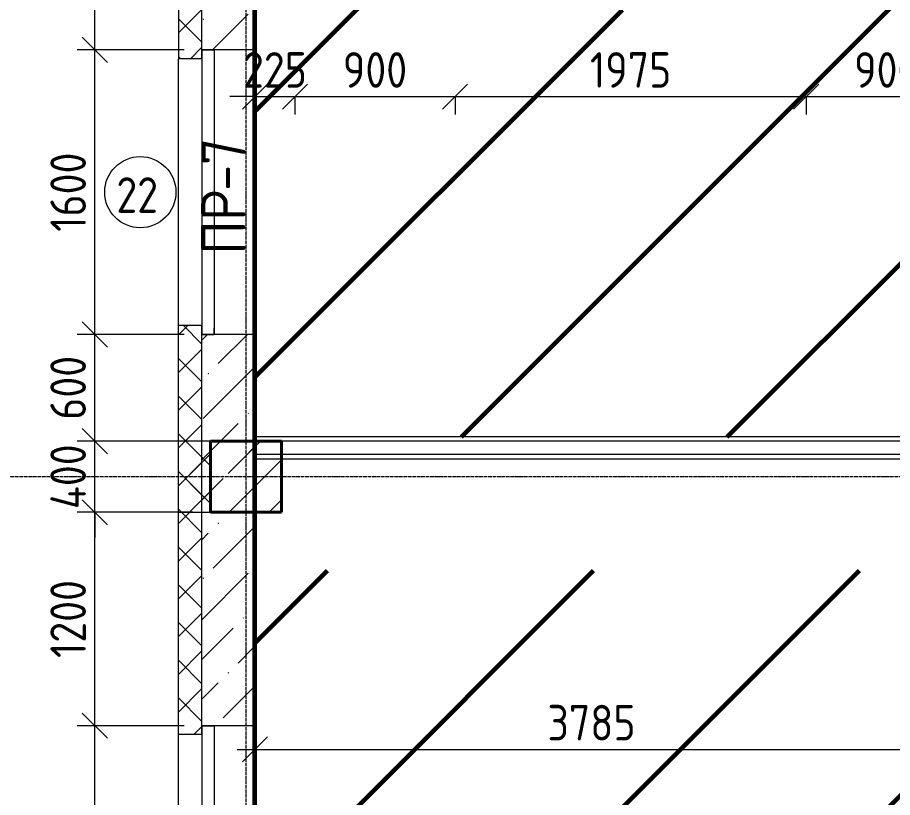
# Model space of a CAD drawing. Header units: millimetres. Extents: x -56773 to 323062, y -262288 to 76460.
# Drawn here: x -20876 to -15955, y -148996 to -144611 of the extents above; entities that cross this region are included whole.
import ezdxf

# ---------------------------------------------------------------- set-up
doc = ezdxf.new("R2010")
doc.units = ezdxf.units.MM
doc.linetypes.add('ADSK_Линия сетки', pattern=[25, 20, -2.5, 0, -2.5])
for name, color, linetype, lineweight in [('1.1)Стяжка керамзит  2 этаж', 5, 'Continuous', 60), ('3.1 Штукатурка внешн стен', 5, 'Continuous', 60), ('_ Окна', 7, 'Continuous', 18), ('Марки', 7, 'Continuous', 20), ('Марки окон', 7, 'Continuous', 20), ('Несущие колонны', 7, 'Continuous', 18), ('Окна', 7, 'Continuous', 9), ('Оси', 7, 'Continuous', 9), ('Размеры', 7, 'Continuous', 9), ('Стены внутренние', 7, 'Continuous', 18), ('Стены наружные', 7, 'Continuous', 18), ('Стены штриховка', 7, 'Continuous', 9)]:
    doc.layers.add(name, color=color, linetype=linetype, lineweight=lineweight)
doc.styles.add('GOST Common_2', font='', dxfattribs={"width": 0.9, "height": 250})
doc.styles.add('GOST Common_3', font='', dxfattribs={"width": 0.9, "height": 200})
doc.styles.get('GOST Common_2').set_extended_font_data('GOST Common')
doc.styles.get('GOST Common_3').set_extended_font_data('GOST Common')
doc.dimstyles.new('ADSK_Основной_2_0_1', dxfattribs={"dimscale": 304.8, "dimtxt": 201.142999, "dimasz": 0.463911, "dimexe": 0.328084, "dimexo": 0.328084, "dimgap": 0.164042, "dimtad": 1, "dimdec": 3, "dimrnd": 0.001, "dimdsep": 46, "dimtxsty": 'GOST Common_3', "dimblk1": 'OBLIQUE', "dimblk2": 'OBLIQUE', "dimsah": 1, "dimcen": 0.09, "dimdle": 0.328084, "dimazin": 2, "dimtfac": 1, "dimtdec": 4, "dimtix": 1, "dimtmove": 1, "dimatfit": 3, "dimfxl": 1, "dimtvp": 1, "dimtolj": 1, "dimtzin": 0, "dimlwd": 20, "dimlwe": 20, "dimarcsym": 2})
doc.dimstyles.new('ADSK_Основной_2_0_2', dxfattribs={"dimscale": 304.8, "dimtxt": 201.142999, "dimasz": 0.463911, "dimexe": 0.328084, "dimexo": 0.328084, "dimgap": 0.164042, "dimtad": 1, "dimdec": 3, "dimrnd": 0.001, "dimdsep": 46, "dimtxsty": 'GOST Common_3', "dimblk1": 'OBLIQUE', "dimblk2": 'OBLIQUE', "dimsah": 1, "dimcen": 0.09, "dimdle": 0.328084, "dimazin": 2, "dimtfac": 1, "dimtdec": 4, "dimtix": 1, "dimtmove": 0, "dimatfit": 3, "dimfxl": 1, "dimtvp": 1, "dimtolj": 1, "dimtzin": 0, "dimlwd": 20, "dimlwe": 20, "dimarcsym": 2})
pattern_1 = [(45, (9.36, -150597.75), (-106.066, 106.066), []), (135, (9.36, -150597.75), (-106.066, -106.066), [])]

# ---------------------------------------------------------------- blocks, each defined once
blk = doc.blocks.new('ADSK_КолоннаЖБ_Прямоугольная - 400x400 мм-1807142-Кладочный план 3-го этажа')
at = {"layer": 'Несущие колонны', "lineweight": 40}
for p, q in [((-200, 200), (200, 200)), ((-200, -200), (-200, 200)), ((200, 200), (200, -200)), ((200, -200), (-200, -200))]:
    blk.add_line(p, q, dxfattribs=at)
blk = doc.blocks.new('ОКНО L03 _2СТ_RS - ОК-5_1600х2000h-3556607-Кладочный план 3-го этажа')
at = {"layer": '_ Окна'}
for p, q in [((-838.1, -79), (761.9, -79)), ((-838.1, -149), (-838.1, -79)), ((-838.1, -79), (-803.1, -79)), ((-818.1, -79), (-38.1, -79)), ((-38.1, -79), (741.9, -79)), ((761.9, -79), (726.9, -79)), ((761.9, -149), (761.9, -79)), ((-838.1, -149), (761.9, -149)), ((-838.1, -149), (-833.1, -149)), ((-818.1, -149), (-38.1, -149)), ((-38.1, -149), (741.9, -149)), ((761.9, -149), (756.9, -149))]:
    blk.add_line(p, q, dxfattribs=at)
at = {"layer": 'Окна'}
blk.add_line((-888.1, 150), (811.9, 150), dxfattribs=at)
blk = doc.blocks.new('_Oblique')
at = {"color": 0, "linetype": 'ByBlock', "lineweight": -2}
blk.add_line((-0.5, -0.5), (0.5, 0.5), dxfattribs=at)
blk = doc.blocks.new('*D5131')
at = {"layer": 'Defpoints', "color": 0, "transparency": 16777216}
for p in [(-20441.2, -148592.8), (-19839.6, -148592.8), (-19839.6, -150192.8)]:
    blk.add_point(p, dxfattribs=at)
at = {"layer": 'Размеры', "color": 0, "lineweight": 20, "transparency": 16777216}
for p, q in [((-20441.2, -150292.8), (-20441.2, -148492.8)), ((-19939.6, -148592.8), (-20541.2, -148592.8)), ((-19939.6, -150192.8), (-20541.2, -150192.8))]:
    blk.add_line(p, q, dxfattribs=at)
at = {"layer": 'Размеры', "color": 0, "lineweight": 20, "transparency": 16777216, "xscale": 141.4, "yscale": 141.4, "zscale": 141.4}
for p, rotation in [((-20441.2, -148592.8), 90), ((-20441.2, -150192.8), 270)]:
    blk.add_blockref('_Oblique', p, dxfattribs=dict(at, rotation=rotation))
at = {"layer": 'Размеры', "color": 0, "lineweight": 9, "transparency": 16777216, "insert": (-20591.2, -149392.8), "char_height": 200, "width": 560.473, "attachment_point": 5, "rotation": 90, "style": 'GOST Common_3'}
blk.add_mtext('\\A1;1600', dxfattribs=at)
blk = doc.blocks.new('*D5132')
at = {"layer": 'Defpoints', "color": 0, "transparency": 16777216}
for p in [(-20441.2, -147392.8), (-19790.6, -147392.8), (-19839.6, -148592.8)]:
    blk.add_point(p, dxfattribs=at)
at = {"layer": 'Размеры', "color": 0, "lineweight": 20, "transparency": 16777216}
for p, q in [((-20441.2, -148692.8), (-20441.2, -147292.8)), ((-19890.6, -147392.8), (-20541.2, -147392.8)), ((-19939.6, -148592.8), (-20541.2, -148592.8))]:
    blk.add_line(p, q, dxfattribs=at)
at = {"layer": 'Размеры', "color": 0, "lineweight": 20, "transparency": 16777216, "xscale": 141.4, "yscale": 141.4, "zscale": 141.4}
for p, rotation in [((-20441.2, -147392.8), 90), ((-20441.2, -148592.8), 270)]:
    blk.add_blockref('_Oblique', p, dxfattribs=dict(at, rotation=rotation))
at = {"layer": 'Размеры', "color": 0, "lineweight": 9, "transparency": 16777216, "insert": (-20591.2, -147992.8), "char_height": 200, "width": 560.473, "attachment_point": 5, "rotation": 90, "style": 'GOST Common_3'}
blk.add_mtext('\\A1;1200', dxfattribs=at)
blk = doc.blocks.new('*D5133')
at = {"layer": 'Defpoints', "color": 0, "transparency": 16777216}
for p in [(-20441.2, -146992.8), (-19790.6, -146992.8), (-19790.6, -147392.8)]:
    blk.add_point(p, dxfattribs=at)
at = {"layer": 'Размеры', "color": 0, "lineweight": 20, "transparency": 16777216}
for p, q in [((-20441.2, -146992.8), (-20441.2, -146851.4)), ((-19890.6, -146992.8), (-20541.2, -146992.8)), ((-20441.2, -147392.8), (-20441.2, -146992.8)), ((-19890.6, -147392.8), (-20541.2, -147392.8)), ((-20441.2, -147392.8), (-20441.2, -147534.2))]:
    blk.add_line(p, q, dxfattribs=at)
at = {"layer": 'Размеры', "color": 0, "lineweight": 20, "transparency": 16777216, "xscale": 141.4, "yscale": 141.4, "zscale": 141.4}
for p, rotation in [((-20441.2, -146992.8), 270), ((-20441.2, -147392.8), 90)]:
    blk.add_blockref('_Oblique', p, dxfattribs=dict(at, rotation=rotation))
at = {"layer": 'Размеры', "color": 0, "lineweight": 9, "transparency": 16777216, "insert": (-20591.2, -147192.8), "char_height": 200, "width": 474.561, "attachment_point": 5, "rotation": 90, "style": 'GOST Common_3'}
blk.add_mtext('\\A1;400', dxfattribs=at)
blk = doc.blocks.new('*D5134')
at = {"layer": 'Defpoints', "color": 0, "transparency": 16777216}
for p in [(-20441.2, -146392.8), (-19839.6, -146392.8), (-19790.6, -146992.8)]:
    blk.add_point(p, dxfattribs=at)
at = {"layer": 'Размеры', "color": 0, "lineweight": 20, "transparency": 16777216}
for p, q in [((-20441.2, -147092.8), (-20441.2, -146292.8)), ((-19939.6, -146392.8), (-20541.2, -146392.8)), ((-19890.6, -146992.8), (-20541.2, -146992.8))]:
    blk.add_line(p, q, dxfattribs=at)
at = {"layer": 'Размеры', "color": 0, "lineweight": 20, "transparency": 16777216, "xscale": 141.4, "yscale": 141.4, "zscale": 141.4}
for p, rotation in [((-20441.2, -146392.8), 90), ((-20441.2, -146992.8), 270)]:
    blk.add_blockref('_Oblique', p, dxfattribs=dict(at, rotation=rotation))
at = {"layer": 'Размеры', "color": 0, "lineweight": 9, "transparency": 16777216, "insert": (-20591.2, -146692.8), "char_height": 200, "width": 454.106, "attachment_point": 5, "rotation": 90, "style": 'GOST Common_3'}
blk.add_mtext('\\A1;600', dxfattribs=at)
blk = doc.blocks.new('*D5135')
at = {"layer": 'Defpoints', "color": 0, "transparency": 16777216}
for p in [(-20441.2, -144792.8), (-19839.6, -144792.8), (-19839.6, -146392.8)]:
    blk.add_point(p, dxfattribs=at)
at = {"layer": 'Размеры', "color": 0, "lineweight": 20, "transparency": 16777216}
for p, q in [((-20441.2, -146492.8), (-20441.2, -144692.8)), ((-19939.6, -144792.8), (-20541.2, -144792.8)), ((-19939.6, -146392.8), (-20541.2, -146392.8))]:
    blk.add_line(p, q, dxfattribs=at)
at = {"layer": 'Размеры', "color": 0, "lineweight": 20, "transparency": 16777216, "xscale": 141.4, "yscale": 141.4, "zscale": 141.4}
for p, rotation in [((-20441.2, -144792.8), 90), ((-20441.2, -146392.8), 270)]:
    blk.add_blockref('_Oblique', p, dxfattribs=dict(at, rotation=rotation))
at = {"layer": 'Размеры', "color": 0, "lineweight": 9, "transparency": 16777216, "insert": (-20591.2, -145592.8), "char_height": 200, "width": 560.473, "attachment_point": 5, "rotation": 90, "style": 'GOST Common_3'}
blk.add_mtext('\\A1;1600', dxfattribs=at)
blk = doc.blocks.new('*D5136')
at = {"layer": 'Defpoints', "color": 0, "transparency": 16777216}
for p in [(-20441.2, -143592.8), (-19839.6, -143592.8), (-19839.6, -144792.8)]:
    blk.add_point(p, dxfattribs=at)
at = {"layer": 'Размеры', "color": 0, "lineweight": 20, "transparency": 16777216}
for p, q in [((-20441.2, -144892.8), (-20441.2, -143492.8)), ((-19939.6, -143592.8), (-20541.2, -143592.8)), ((-19939.6, -144792.8), (-20541.2, -144792.8))]:
    blk.add_line(p, q, dxfattribs=at)
at = {"layer": 'Размеры', "color": 0, "lineweight": 20, "transparency": 16777216, "xscale": 141.4, "yscale": 141.4, "zscale": 141.4}
for p, rotation in [((-20441.2, -143592.8), 90), ((-20441.2, -144792.8), 270)]:
    blk.add_blockref('_Oblique', p, dxfattribs=dict(at, rotation=rotation))
at = {"layer": 'Размеры', "color": 0, "lineweight": 9, "transparency": 16777216, "insert": (-20591.2, -144192.8), "char_height": 200, "width": 560.473, "attachment_point": 5, "rotation": 90, "style": 'GOST Common_3'}
blk.add_mtext('\\A1;1200', dxfattribs=at)
blk = doc.blocks.new('*D5584')
at = {"layer": 'Defpoints', "color": 0, "transparency": 16777216}
for p in [(-19540.6, -144955.4), (-19315.6, -144955.4), (-19315.6, -145055.4)]:
    blk.add_point(p, dxfattribs=at)
at = {"layer": 'Размеры', "color": 0, "lineweight": 20, "transparency": 16777216}
for p, q in [((-19540.6, -145055.4), (-19682, -145055.4)), ((-19540.6, -145055.4), (-19540.6, -145155.4)), ((-19540.6, -145055.4), (-19315.6, -145055.4)), ((-19315.6, -145055.4), (-19315.6, -145155.4)), ((-19315.6, -145055.4), (-19174.2, -145055.4))]:
    blk.add_line(p, q, dxfattribs=at)
at = {"layer": 'Размеры', "color": 0, "lineweight": 20, "transparency": 16777216, "xscale": 141.4, "yscale": 141.4, "zscale": 141.4}
blk.add_blockref('_Oblique', (-19540.6, -145055.4), dxfattribs=at)
at = {"layer": 'Размеры', "color": 0, "lineweight": 20, "transparency": 16777216, "xscale": 141.4, "yscale": 141.4, "zscale": 141.4, "rotation": 180}
blk.add_blockref('_Oblique', (-19315.6, -145055.4), dxfattribs=at)
at = {"layer": 'Размеры', "color": 0, "lineweight": 9, "transparency": 16777216, "insert": (-19428.1, -144905.4), "char_height": 200, "width": 454.106, "attachment_point": 5, "style": 'GOST Common_3'}
blk.add_mtext('\\A1;225', dxfattribs=at)
blk = doc.blocks.new('*D5585')
at = {"layer": 'Defpoints', "color": 0, "transparency": 16777216}
for p in [(-19315.6, -144955.4), (-18415.6, -144955.4), (-18415.6, -145055.4)]:
    blk.add_point(p, dxfattribs=at)
at = {"layer": 'Размеры', "color": 0, "lineweight": 20, "transparency": 16777216}
for p, q in [((-19415.6, -145055.4), (-18315.6, -145055.4)), ((-19315.6, -145055.4), (-19315.6, -145155.4)), ((-18415.6, -145055.4), (-18415.6, -145155.4))]:
    blk.add_line(p, q, dxfattribs=at)
at = {"layer": 'Размеры', "color": 0, "lineweight": 20, "transparency": 16777216, "xscale": 141.4, "yscale": 141.4, "zscale": 141.4, "rotation": 180}
blk.add_blockref('_Oblique', (-19315.6, -145055.4), dxfattribs=at)
at = {"layer": 'Размеры', "color": 0, "lineweight": 20, "transparency": 16777216, "xscale": 141.4, "yscale": 141.4, "zscale": 141.4}
blk.add_blockref('_Oblique', (-18415.6, -145055.4), dxfattribs=at)
at = {"layer": 'Размеры', "color": 0, "lineweight": 9, "transparency": 16777216, "insert": (-18865.6, -144905.4), "char_height": 200, "width": 454.106, "attachment_point": 5, "style": 'GOST Common_3'}
blk.add_mtext('\\A1;900', dxfattribs=at)
blk = doc.blocks.new('*D5586')
at = {"layer": 'Defpoints', "color": 0, "transparency": 16777216}
for p in [(-18415.6, -144955.4), (-16440.6, -144955.4), (-16440.6, -145055.4)]:
    blk.add_point(p, dxfattribs=at)
at = {"layer": 'Размеры', "color": 0, "lineweight": 20, "transparency": 16777216}
for p, q in [((-18515.6, -145055.4), (-16340.6, -145055.4)), ((-18415.6, -145055.4), (-18415.6, -145155.4)), ((-16440.6, -145055.4), (-16440.6, -145155.4))]:
    blk.add_line(p, q, dxfattribs=at)
at = {"layer": 'Размеры', "color": 0, "lineweight": 20, "transparency": 16777216, "xscale": 141.4, "yscale": 141.4, "zscale": 141.4, "rotation": 180}
blk.add_blockref('_Oblique', (-18415.6, -145055.4), dxfattribs=at)
at = {"layer": 'Размеры', "color": 0, "lineweight": 20, "transparency": 16777216, "xscale": 141.4, "yscale": 141.4, "zscale": 141.4}
blk.add_blockref('_Oblique', (-16440.6, -145055.4), dxfattribs=at)
at = {"layer": 'Размеры', "color": 0, "lineweight": 9, "transparency": 16777216, "insert": (-17428.1, -144905.4), "char_height": 200, "width": 560.473, "attachment_point": 5, "style": 'GOST Common_3'}
blk.add_mtext('\\A1;1975', dxfattribs=at)
blk = doc.blocks.new('*D5587')
at = {"layer": 'Defpoints', "color": 0, "transparency": 16777216}
for p in [(-16440.6, -144955.4), (-15540.6, -144955.4), (-15540.6, -145055.4)]:
    blk.add_point(p, dxfattribs=at)
at = {"layer": 'Размеры', "color": 0, "lineweight": 20, "transparency": 16777216}
for p, q in [((-16540.6, -145055.4), (-15440.6, -145055.4)), ((-16440.6, -145055.4), (-16440.6, -145155.4)), ((-15540.6, -145055.4), (-15540.6, -145155.4))]:
    blk.add_line(p, q, dxfattribs=at)
at = {"layer": 'Размеры', "color": 0, "lineweight": 20, "transparency": 16777216, "xscale": 141.4, "yscale": 141.4, "zscale": 141.4, "rotation": 180}
blk.add_blockref('_Oblique', (-16440.6, -145055.4), dxfattribs=at)
at = {"layer": 'Размеры', "color": 0, "lineweight": 20, "transparency": 16777216, "xscale": 141.4, "yscale": 141.4, "zscale": 141.4}
blk.add_blockref('_Oblique', (-15540.6, -145055.4), dxfattribs=at)
at = {"layer": 'Размеры', "color": 0, "lineweight": 9, "transparency": 16777216, "insert": (-15990.6, -144905.4), "char_height": 200, "width": 454.106, "attachment_point": 5, "style": 'GOST Common_3'}
blk.add_mtext('\\A1;900', dxfattribs=at)
blk = doc.blocks.new('*D5618')
at = {"layer": 'Defpoints', "color": 0, "transparency": 16777216}
for p in [(-19540.6, -148625.8), (-15755.6, -148725.8), (-15755.6, -149692.8)]:
    blk.add_point(p, dxfattribs=at)
at = {"layer": 'Размеры', "color": 0, "lineweight": 20, "transparency": 16777216}
for p, q in [((-15755.6, -149592.8), (-15755.6, -148625.8)), ((-19640.6, -148725.8), (-15655.6, -148725.8)), ((-19540.6, -148725.8), (-19540.6, -148825.8))]:
    blk.add_line(p, q, dxfattribs=at)
at = {"layer": 'Размеры', "color": 0, "lineweight": 20, "transparency": 16777216, "xscale": 141.4, "yscale": 141.4, "zscale": 141.4, "rotation": 180}
blk.add_blockref('_Oblique', (-19540.6, -148725.8), dxfattribs=at)
at = {"layer": 'Размеры', "color": 0, "lineweight": 20, "transparency": 16777216, "xscale": 141.4, "yscale": 141.4, "zscale": 141.4}
blk.add_blockref('_Oblique', (-15755.6, -148725.8), dxfattribs=at)
at = {"layer": 'Размеры', "color": 0, "lineweight": 9, "transparency": 16777216, "insert": (-17648.1, -148575.8), "char_height": 200, "width": 605.475, "attachment_point": 5, "style": 'GOST Common_3'}
blk.add_mtext('\\A1;3785', dxfattribs=at)
blk = doc.blocks.new('М_окна1 - Маркировка типоразмера-1510237-Кладочный план 3-го этажа')
at = {"layer": 'Марки окон'}
blk.add_circle((0, 0), 2, dxfattribs=at)

msp = doc.modelspace()

# ---------------------------------------------------------------- hatches: boundary and pattern name
at = {"layer": '1.1)Стяжка керамзит  2 этаж', "transparency": 33554687}
h = msp.add_hatch(dxfattribs=at)
h.set_pattern_fill('ANSI31', color=5, scale=333)
h.paths.add_polyline_path([(-11060.9949, -137897.8439), (-15790.6385, -137897.8439), (-15790.6385, -138542.7816, -0.414213562), (-15740.6385, -138592.7816, -0.414213562), (-15790.6385, -138642.7816), (-15790.6385, -139392.7816), (-13090.6385, -139392.7816), (-13090.6385, -138467.7816), (-12890.6385, -138467.7816), (-12890.6385, -139592.7816), (-12890.6385, -139817.7816), (-13015.6385, -139817.7816), (-13015.6385, -139592.7816), (-15390.6385, -139592.7816), (-15390.6385, -141567.7816), (-13815.6385, -141567.7816), (-13815.6385, -140967.7816), (-13015.6385, -140967.7816), (-13015.6385, -140717.7816), (-12890.6385, -140717.7816), (-12890.6385, -144567.7816), (-13140.6385, -144567.7816), (-13140.6385, -144442.7816), (-13015.6385, -144442.7816), (-13015.6385, -141967.7816), (-15215.6385, -141967.7816), (-15215.6385, -144442.7816), (-14340.6385, -144442.7816), (-14340.6385, -144567.7816), (-15540.6385, -144567.7816), (-15540.6385, -144442.7816), (-15529.2983, -142242.7816), (-15690.6385, -142242.7816), (-15690.6385, -142117.7816), (-15515.6385, -142117.7816), (-15515.6385, -140067.7816), (-16790.6385, -140067.7816), (-16790.6385, -142117.7816), (-16590.6385, -142117.7816), (-16590.6385, -142242.7816), (-16790.6385, -142242.7816), (-16790.6385, -143217.7816), (-16965.6385, -143217.7816), (-16965.6385, -144442.7816), (-16440.6385, -144442.7816), (-16440.6385, -144567.7816), (-18415.6385, -144567.7816), (-18415.6385, -144442.7816), (-17090.6385, -144442.7816), (-17090.6385, -141517.7816), (-17290.6385, -141517.7816), (-17290.6385, -141467.7816), (-17090.6385, -141467.7816), (-17090.6385, -139867.7816), (-18290.6385, -139867.7816), (-18290.6385, -141467.7816), (-18030.6385, -141467.7816), (-18030.6385, -141517.7816), (-18440.6385, -141517.7816), (-18440.6385, -141467.7816), (-18340.6385, -141467.7816), (-18340.6385, -139867.7816), (-19540.6385, -139867.7816), (-19540.6385, -140992.7816), (-19390.6385, -140992.7816), (-19390.6385, -141392.7816), (-19540.6385, -141392.7816), (-19540.6385, -141467.7816), (-19180.6385, -141467.7816), (-19180.6385, -141517.7816), (-19540.6385, -141517.7816), (-19540.6385, -144442.7816), (-19315.6385, -144442.7816), (-19315.6385, -144567.7816), (-19540.6385, -144567.7816), (-19540.6385, -146967.7816), (-13015.6385, -146967.7816), (-13015.6385, -147720.3127), (-11060.9949, -147720.3127)])
h = msp.add_hatch(dxfattribs=at)
h.set_pattern_fill('ANSI31', color=5, scale=333)
h.paths.add_polyline_path([(-11060.9949, -147720.3127), (-13015.6385, -147720.3127), (-13015.6385, -148492.7816), (-13140.6385, -148492.7816), (-13140.6385, -148367.7816), (-13865.6385, -148367.7816), (-13865.6385, -147720.3127), (-19540.6385, -147720.3127), (-19540.6385, -148592.7816), (-19540.6385, -150192.7816), (-19540.6385, -150717.7816), (-15755.6385, -150717.7816), (-15755.6385, -150792.7816), (-19540.6385, -150792.7816), (-19540.6385, -150817.7816), (-19540.6385, -151392.7816), (-19390.6385, -151392.7816), (-19390.6385, -151792.7816), (-19540.6385, -151792.7816), (-19540.6385, -152392.7816), (-19540.6385, -153992.7816), (-19540.6385, -154217.7816), (-15690.6385, -154217.7816), (-15690.6385, -154342.7816), (-19540.6385, -154342.7816), (-19540.6385, -157392.7816), (-19390.6385, -157392.7816), (-19390.6385, -157542.7816), (-18790.6385, -157542.7816), (-17190.6385, -157542.7816), (-15990.6385, -157542.7816), (-14390.6385, -157542.7816), (-13865.6385, -157542.7816), (-13865.6385, -156292.7816), (-13140.6385, -156292.7816), (-13140.6385, -156167.7816), (-13015.6385, -156167.7816), (-13015.6385, -157542.7816), (-12190.6385, -157542.7816), (-11060.9949, -157542.7816)])
h.paths.add_polyline_path([(-13865.6385, -152567.7816), (-13865.6385, -150817.7816), (-14755.6385, -150817.7816), (-14755.6385, -150692.7816), (-13865.6385, -150692.7816), (-13865.6385, -149817.7816), (-13140.6385, -149817.7816), (-13140.6385, -149692.7816), (-13015.6385, -149692.7816), (-13015.6385, -152692.7816), (-13140.6385, -152692.7816), (-13140.6385, -152567.7816)], flags=16)
h.paths.add_polyline_path([(-14730.6385, -150717.7816), (-13840.6385, -150717.7816), (-13840.6385, -150692.7816), (-13865.6385, -150692.7816)], flags=0)
h.paths.add_polyline_path([(-13115.6385, -152667.7816), (-13115.6385, -152542.7816), (-13140.6385, -152542.7816), (-13140.6385, -152567.7816)], flags=0)
h.paths.add_polyline_path([(-13790.6385, -152492.7816), (-13790.6385, -150867.7816), (-13790.6385, -150842.7816), (-13140.6385, -150842.7816), (-13140.6385, -152492.7816)], flags=0)
h.paths.add_polyline_path([(-13390.6385, -151792.7816), (-13790.6385, -151792.7816), (-13790.6385, -151392.7816), (-13390.6385, -151392.7816)], flags=0)
h.paths.add_polyline_path([(-14690.6385, -154217.7816), (-13865.6385, -154217.7816), (-13865.6385, -154017.7816), (-13140.6385, -154017.7816), (-13140.6385, -153892.7816), (-13015.6385, -153892.7816), (-13015.6385, -154967.7816), (-13140.6385, -154967.7816), (-13140.6385, -154842.7816), (-13865.6385, -154842.7816), (-13865.6385, -154342.7816), (-14690.6385, -154342.7816)], flags=16)
h.paths.add_polyline_path([(-14665.6385, -154242.7816), (-13840.6385, -154242.7816), (-13840.6385, -154217.7816), (-13865.6385, -154217.7816)], flags=0)
h.paths.add_polyline_path([(-14730.6385, -150792.7816), (-13840.6385, -150792.7816), (-13840.6385, -150817.7816), (-13865.6385, -150817.7816)], flags=0)
h.paths.add_polyline_path([(-13115.6385, -154942.7816), (-13115.6385, -154817.7816), (-13140.6385, -154817.7816), (-13140.6385, -154842.7816)], flags=0)
h.paths.add_polyline_path([(-13790.6385, -154092.7816), (-13140.6385, -154092.7816), (-13140.6385, -154767.7816), (-13790.6385, -154767.7816)], flags=0)
h.paths.add_polyline_path([(-13790.6385, -150792.7816), (-13790.6385, -149892.7816), (-13140.6385, -149892.7816), (-13140.6385, -150792.7816)], flags=0)
at = {"layer": 'Несущие колонны', "lineweight": 9}
h = msp.add_hatch(dxfattribs=at)
h.set_pattern_fill('FP_1', color=256, style=0, pattern_type=2)
h.set_pattern_definition([(45, (9.36, -150597.75), (-224.5064, 224.5064), []), (45, (233.87, -150597.75), (-224.5064, 224.5064), [396.875, -79.375, 3.353, -76.022])])
h.paths.add_polyline_path([(-19790.6385, -147392.7816), (-19390.6385, -147392.7816), (-19390.6385, -146992.7816), (-19790.6385, -146992.7816)])
at = {"layer": 'Стены внутренние', "lineweight": 9}
h = msp.add_hatch(dxfattribs=at)
h.set_pattern_fill('FP_2', color=256, style=0, pattern_type=2)
h.set_pattern_definition([(45, (9.36, -150597.75), (84.1895, 308.696), [396.875, -79.375, 3.353, -76.022])])
h.paths.add_polyline_path([(-19790.6385, -157392.7816), (-19540.6385, -157392.7816), (-19540.6385, -153992.7816), (-19839.6385, -153992.7816), (-19840.6385, -157392.7816)])
h.paths.add_polyline_path([(-19840.6385, -152442.7816), (-19839.6385, -152442.7816), (-19839.6385, -152392.7816), (-19540.6385, -152392.7816), (-19540.6385, -150192.7816), (-19839.6385, -150192.7816), (-19840.6385, -151775.6879)])
h.paths.add_polyline_path([(-19839.6385, -148642.7816), (-19839.6385, -148592.7816), (-19540.6385, -148592.7816), (-19540.6385, -146392.7816), (-19839.6385, -146392.7816), (-19840.6385, -148642.7816)])
h.paths.add_polyline_path([(-19839.6385, -144842.7816), (-19839.6385, -144792.7816), (-19540.6385, -144792.7816), (-19540.6385, -143592.7816), (-19839.6385, -143592.7816), (-19840.6385, -144842.7816)])
h.paths.add_polyline_path([(-19840.6385, -142042.7816), (-19839.6385, -142042.7816), (-19839.6385, -141992.7816), (-19540.6385, -141992.7816), (-19540.6385, -139592.7816), (-19840.6385, -139592.7816), (-19840.6385, -140879.5231)])
at = {"layer": 'Стены наружные', "lineweight": 9}
h = msp.add_hatch(dxfattribs=at)
h.set_pattern_fill('FP_4', color=256, style=0, pattern_type=2)
h.set_pattern_definition(pattern_1)
h.paths.add_polyline_path([(-19840.6385, -157792.7816), (-19840.6385, -153942.7816), (-19970.6385, -153942.7816), (-19970.6385, -157792.7816)])
h.paths.add_polyline_path([(-19970.6385, -152442.7816), (-19840.6385, -152442.7816), (-19840.6385, -150142.7816), (-19970.6385, -150142.7816), (-19970.6385, -151775.6879)])
h.paths.add_polyline_path([(-19970.6385, -148642.7816), (-19840.6385, -148642.7816), (-19840.6385, -146342.7816), (-19970.6385, -146342.7816)])
h.paths.add_polyline_path([(-19970.6385, -144842.7816), (-19840.6385, -144842.7816), (-19840.6385, -143542.7816), (-19970.6385, -143542.7816), (-19970.6385, -143603.5643)])
h.paths.add_polyline_path([(-19970.6385, -142042.7816), (-19840.6385, -142042.7816), (-19840.6385, -139772.7816), (-19970.6385, -139772.7816), (-19970.6385, -140879.5231)])
h = msp.add_hatch(dxfattribs=at)
h.set_pattern_fill('FP_4', color=256, style=0, pattern_type=2)
h.set_pattern_definition(pattern_1)
h.paths.add_polyline_path([(-19970.6385, -147392.7816), (-19790.6385, -147392.7816), (-19790.6385, -146992.7816), (-19970.6385, -146992.7816)])

# ---------------------------------------------------------------- linework, layer by layer
at = {"layer": '3.1 Штукатурка внешн стен'}
msp.add_lwpolyline([(-19390.6385, -157542.7816), (-19540.6385, -157542.7816), (-19540.6385, -139867.7816)], dxfattribs=at)
at = {"layer": 'Несущие колонны', "lineweight": 9}
for p, q in [((-19390.6385, -146992.7816), (-19790.6385, -146992.7816)), ((-19790.6385, -146992.7816), (-19790.6385, -147392.7816)), ((-19390.6385, -147392.7816), (-19390.6385, -146992.7816)), ((-19790.6385, -147392.7816), (-19390.6385, -147392.7816))]:
    msp.add_line(p, q, dxfattribs=at)
at = {"layer": 'Оси', "linetype": 'ADSK_Линия сетки', "lineweight": 5}
for p, q in [((-19590.6385, -161571.6329), (-19590.6385, -126096.8365)), ((62587.9153, -147192.7816), (-25230.7352, -147192.7816))]:
    msp.add_line(p, q, dxfattribs=at)
at = {"layer": 'Стены внутренние', "lineweight": 5}
for p, q in [((-19540.6385, -144792.7816), (-19540.6385, -144567.7816)), ((-19839.6385, -144842.7816), (-19839.6385, -144792.7816)), ((-19540.6385, -144792.7816), (-19839.6385, -144792.7816)), ((-19540.6385, -144792.7816), (-19540.6385, -146392.7816)), ((-19840.6385, -144842.7816), (-19839.6385, -144842.7816)), ((-19840.6385, -146342.7816), (-19839.6385, -146342.7816)), ((-19839.6385, -146392.7816), (-19839.6385, -146342.7816)), ((-19540.6385, -146392.7816), (-19839.6385, -146392.7816)), ((-19540.6385, -146967.7816), (-19540.6385, -146392.7816)), ((-13015.6385, -146967.7816), (-19540.6385, -146967.7816)), ((-19540.6385, -148592.7816), (-19540.6385, -147092.7816)), ((-19540.6385, -147092.7816), (-13865.6385, -147092.7816)), ((-19839.6385, -148642.7816), (-19839.6385, -148592.7816)), ((-19540.6385, -148592.7816), (-19839.6385, -148592.7816)), ((-19540.6385, -148592.7816), (-19540.6385, -150192.7816)), ((-19840.6385, -148642.7816), (-19839.6385, -148642.7816))]:
    msp.add_line(p, q, dxfattribs=at)
at = {"layer": 'Стены наружные', "lineweight": 9}
for p, q in [((-19970.6385, -143542.7816), (-19970.6385, -144842.7816)), ((-19970.6385, -146342.7816), (-19970.6385, -144842.7816)), ((-19840.6385, -144842.7816), (-19970.6385, -144842.7816)), ((-19970.6385, -148642.7816), (-19970.6385, -146342.7816)), ((-19840.6385, -146342.7816), (-19970.6385, -146342.7816)), ((-19790.6385, -146992.7816), (-19970.6385, -146992.7816)), ((-19790.6385, -147392.7816), (-19790.6385, -146992.7816)), ((-19970.6385, -147392.7816), (-19790.6385, -147392.7816)), ((-19970.6385, -150142.7816), (-19970.6385, -148642.7816)), ((-19840.6385, -148642.7816), (-19970.6385, -148642.7816))]:
    msp.add_line(p, q, dxfattribs=at)
at = {"layer": 'Стены штриховка', "lineweight": 9}
for p, q in [((-19840.6385, -143542.7816), (-19840.6385, -144842.7816)), ((-19840.6385, -146342.7816), (-19840.6385, -148642.7816)), ((-19540.6385, -146967.7816), (-19540.6385, -147092.7816)), ((-13040.6385, -146992.7816), (-19540.6385, -146992.7816)), ((-13115.6385, -147067.7816), (-19540.6385, -147067.7816))]:
    msp.add_line(p, q, dxfattribs=at)

# ---------------------------------------------------------------- block references
at = {"layer": 'Марки окон', "lineweight": 5, "xscale": 99.99999999999993, "yscale": 99.99999999999993, "zscale": 99.99999999999993}
msp.add_blockref('М_окна1 - Маркировка типоразмера-1510237-Кладочный план 3-го этажа', (-20185.5608, -145592.7816), dxfattribs=at)
at = {"layer": 'Несущие колонны', "lineweight": 40, "rotation": 89.9999999999999}
msp.add_blockref('ADSK_КолоннаЖБ_Прямоугольная - 400x400 мм-1807142-Кладочный план 3-го этажа', (-19590.6385, -147192.7816), dxfattribs=at)
at = {"layer": 'Окна', "rotation": 269.9999999999997}
for p in [(-19690.6385, -145630.8816), (-19690.6385, -149430.8816)]:
    msp.add_blockref('ОКНО L03 _2СТ_RS - ОК-5_1600х2000h-3556607-Кладочный план 3-го этажа', p, dxfattribs=at)

# ---------------------------------------------------------------- texts
at = {"layer": 'Марки', "lineweight": 9, "char_height": 250, "attachment_point": 1, "rotation": 90, "style": 'GOST Common_2'}
for s, insert, width in [('-7', (-19843.1196, -145585.525), 389.620125), ('ПР', (-19843.1196, -145942.7125), 432.91125)]:
    msp.add_mtext(s, dxfattribs=dict(at, insert=insert, width=width))
at = {"layer": 'Марки окон', "lineweight": 5, "insert": (-20320.1182, -145508.9963), "char_height": 200, "width": 317.46825, "attachment_point": 1, "style": 'GOST Common_3'}
msp.add_mtext('22', dxfattribs=at)

# ---------------------------------------------------------------- dimensions: what is measured, and where the dimension line sits
at = {"layer": 'Размеры', "lineweight": 9}
for base, p1, p2, override, picture, middle in [((-20441.2354, -143592.7816), (-19839.6385, -144792.7816), (-19839.6385, -143592.7816), {"dimpost": '<>', "dimfxl": 1200}, '*D5136', (-20591.2354, -144192.7816)), ((-20441.2354, -144792.7816), (-19839.6385, -146392.7816), (-19839.6385, -144792.7816), {"dimpost": '<>', "dimfxl": 1600}, '*D5135', (-20591.2354, -145592.7816)), ((-20441.2354, -146392.7816), (-19790.6385, -146992.7816), (-19839.6385, -146392.7816), {"dimpost": '<>', "dimfxl": 601.997508}, '*D5134', (-20591.2354, -146692.7816)), ((-20441.2354, -146992.7816), (-19790.6385, -147392.7816), (-19790.6385, -146992.7816), {"dimpost": '<>', "dimfxl": 400}, '*D5133', (-20591.2354, -147192.7816)), ((-20441.2354, -147392.7816), (-19839.6385, -148592.7816), (-19790.6385, -147392.7816), {"dimpost": '<>', "dimfxl": 1201}, '*D5132', (-20591.2354, -147992.7816)), ((-20441.2354, -148592.7816), (-19839.6385, -150192.7816), (-19839.6385, -148592.7816), {"dimpost": '<>', "dimfxl": 1600}, '*D5131', (-20591.2354, -149392.7816))]:
    dim = msp.add_linear_dim(base=base, p1=p1, p2=p2, angle=90, dimstyle='ADSK_Основной_2_0_1', override=override, dxfattribs=at)
    dim.commit()
    dim.dimension.update_dxf_attribs({"geometry": picture, "text_midpoint": middle})
for base, p1, p2, override, picture, middle in [((-19315.6385, -145055.364), (-19540.6385, -144955.3791), (-19315.6385, -144955.3791), {"dimpost": '<>', "dimfxl": 225}, '*D5584', (-19428.1385, -144905.364)), ((-18415.6385, -145055.364), (-19315.6385, -144955.3791), (-18415.6385, -144955.3791), {"dimpost": '<>', "dimfxl": 900}, '*D5585', (-18865.6385, -144905.364)), ((-16440.6385, -145055.364), (-18415.6385, -144955.3791), (-16440.6385, -144955.3791), {"dimpost": '<>', "dimfxl": 1975}, '*D5586', (-17428.1385, -144905.364)), ((-15540.6385, -145055.364), (-16440.6385, -144955.3791), (-15540.6385, -144955.3791), {"dimpost": '<>', "dimfxl": 900}, '*D5587', (-15990.6385, -144905.364)), ((-15755.6385, -148725.8062), (-19540.6385, -148625.8213), (-15755.6385, -149692.7816), {"dimpost": '<>', "dimfxl": 3932.509292}, '*D5618', (-17648.1385, -148575.8062))]:
    dim = msp.add_linear_dim(base=base, p1=p1, p2=p2, dimstyle='ADSK_Основной_2_0_2', override=override, dxfattribs=at)
    dim.commit()
    dim.dimension.update_dxf_attribs({"geometry": picture, "text_midpoint": middle})

doc.saveas('drawing.dxf')
